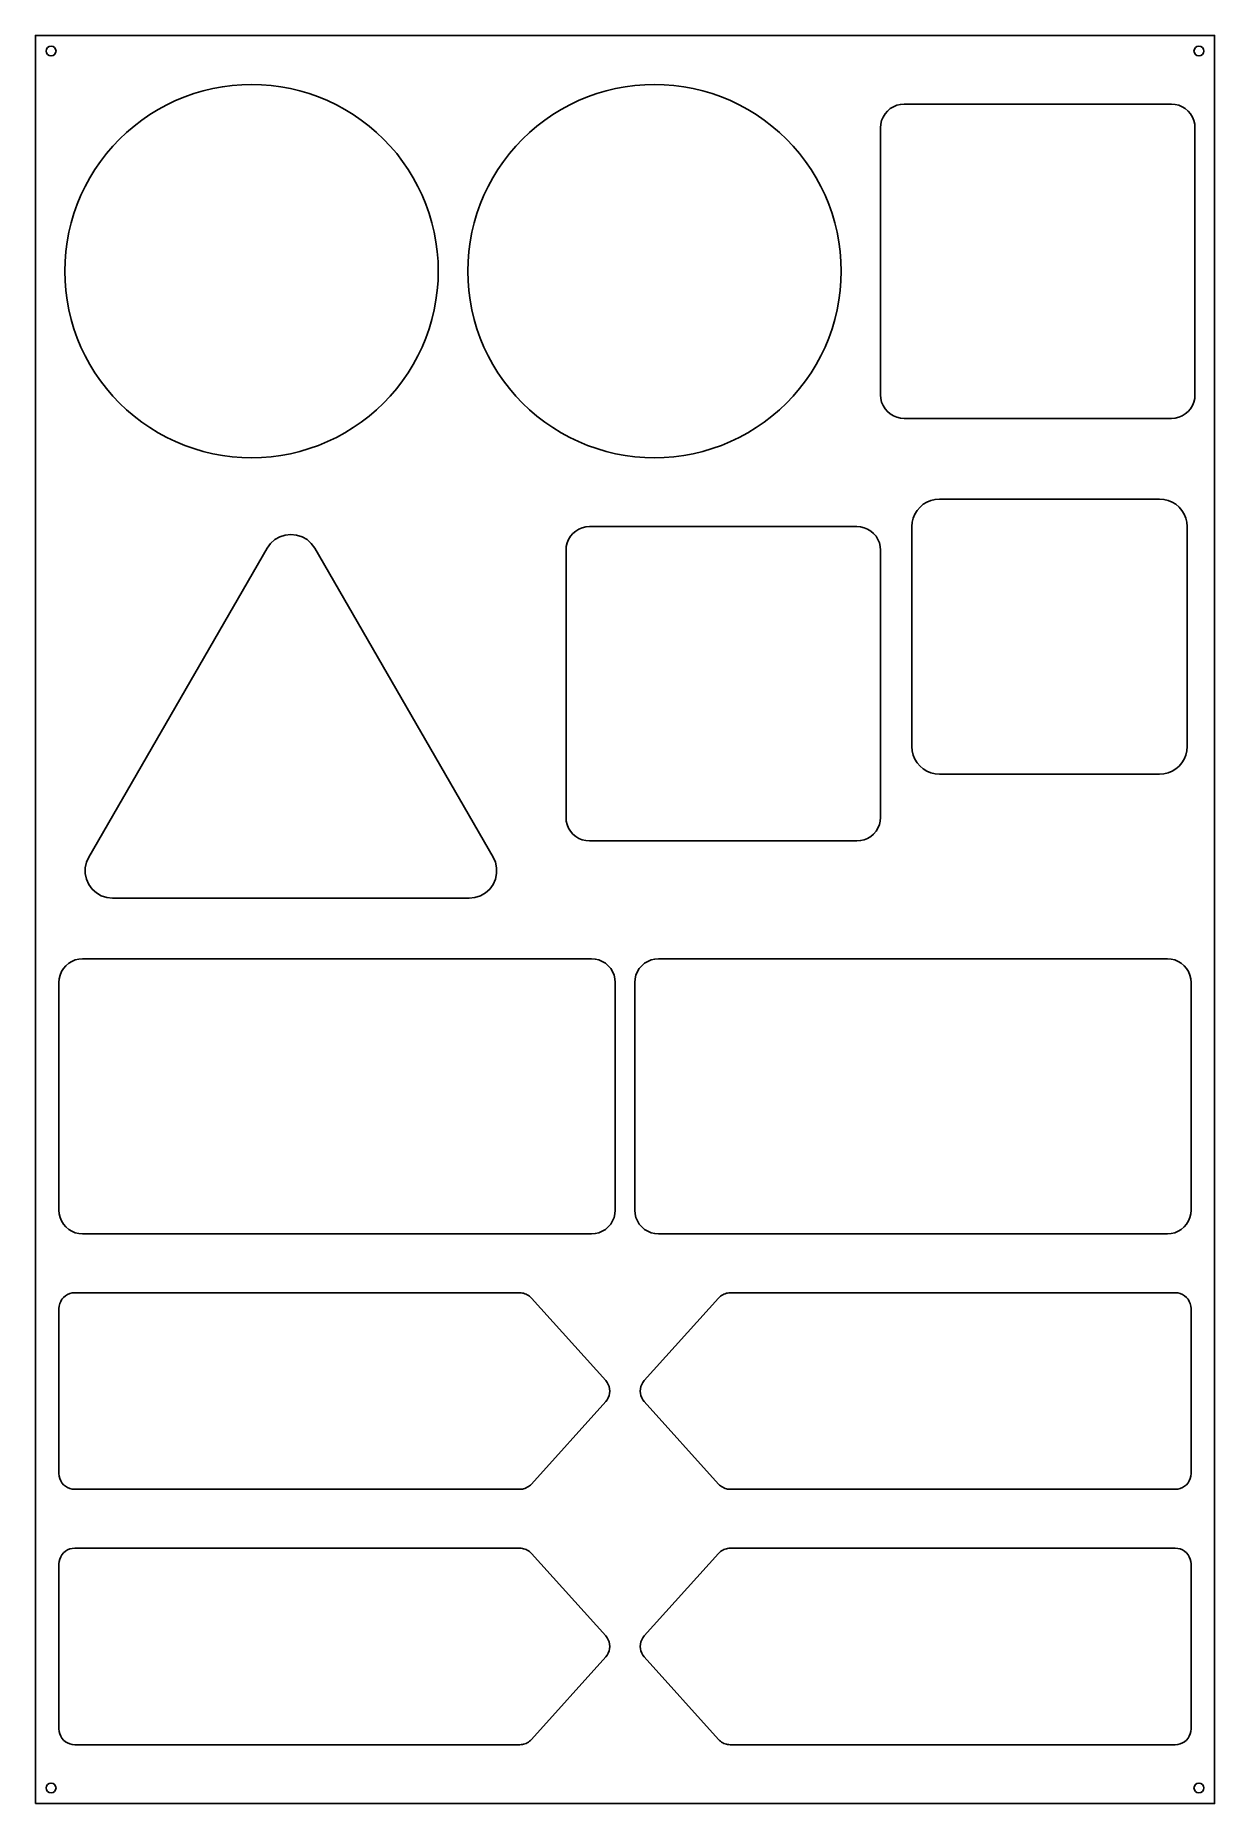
# Model space of a CAD drawing. Header units: millimetres. Extents: x 0 to 600, y 0 to 900.
import ezdxf

# ---------------------------------------------------------------- set-up
doc = ezdxf.new("R2010")
doc.units = ezdxf.units.MM
doc.layers.add('CUT', color=6, linetype='Continuous')
doc.layers.add('REG', color=7, linetype='Continuous')

msp = doc.modelspace()

# ---------------------------------------------------------------- linework, layer by layer
at = {"layer": 'CUT'}
for points in [[(205, 780), (204.87, 775.03), (204.48, 770.07), (203.83, 765.14), (202.92, 760.25), (201.76, 755.41), (200.35, 750.64), (198.69, 745.96), (196.79, 741.36), (194.65, 736.87), (192.27, 732.5), (189.67, 728.26), (186.86, 724.16), (183.83, 720.21), (180.6, 716.43), (177.18, 712.82), (173.57, 709.4), (169.79, 706.17), (165.84, 703.14), (161.74, 700.33), (157.5, 697.73), (153.13, 695.35), (148.64, 693.21), (144.04, 691.31), (139.36, 689.65), (134.59, 688.24), (129.75, 687.08), (124.86, 686.17), (119.93, 685.52), (114.97, 685.13), (110, 685), (105.03, 685.13), (100.07, 685.52), (95.14, 686.17), (90.25, 687.08), (85.41, 688.24), (80.64, 689.65), (75.96, 691.31), (71.36, 693.21), (66.87, 695.35), (62.5, 697.73), (58.26, 700.33), (54.16, 703.14), (50.21, 706.17), (46.43, 709.4), (42.82, 712.82), (39.4, 716.43), (36.17, 720.21), (33.14, 724.16), (30.33, 728.26), (27.73, 732.5), (25.35, 736.87), (23.21, 741.36), (21.31, 745.96), (19.65, 750.64), (18.24, 755.41), (17.08, 760.25), (16.17, 765.14), (15.52, 770.07), (15.13, 775.03), (15, 780), (15.13, 784.97), (15.52, 789.93), (16.17, 794.86), (17.08, 799.75), (18.24, 804.59), (19.65, 809.36), (21.31, 814.04), (23.21, 818.64), (25.35, 823.13), (27.73, 827.5), (30.33, 831.74), (33.14, 835.84), (36.17, 839.79), (39.4, 843.57), (42.82, 847.18), (46.43, 850.6), (50.21, 853.83), (54.16, 856.86), (58.26, 859.67), (62.5, 862.27), (66.87, 864.65), (71.36, 866.79), (75.96, 868.69), (80.64, 870.35), (85.41, 871.76), (90.25, 872.92), (95.14, 873.83), (100.07, 874.48), (105.03, 874.87), (110, 875), (114.97, 874.87), (119.93, 874.48), (124.86, 873.83), (129.75, 872.92), (134.59, 871.76), (139.36, 870.35), (144.04, 868.69), (148.64, 866.79), (153.13, 864.65), (157.5, 862.27), (161.74, 859.67), (165.84, 856.86), (169.79, 853.83), (173.57, 850.6), (177.18, 847.18), (180.6, 843.57), (183.83, 839.79), (186.86, 835.84), (189.67, 831.74), (192.27, 827.5), (194.65, 823.13), (196.79, 818.64), (198.69, 814.04), (200.35, 809.36), (201.76, 804.59), (202.92, 799.75), (203.83, 794.86), (204.48, 789.93), (204.87, 784.97)], [(410, 780), (409.87, 775.03), (409.48, 770.07), (408.83, 765.14), (407.92, 760.25), (406.76, 755.41), (405.35, 750.64), (403.69, 745.96), (401.79, 741.36), (399.65, 736.87), (397.27, 732.5), (394.67, 728.26), (391.86, 724.16), (388.83, 720.21), (385.6, 716.43), (382.18, 712.82), (378.57, 709.4), (374.79, 706.17), (370.84, 703.14), (366.74, 700.33), (362.5, 697.73), (358.13, 695.35), (353.64, 693.21), (349.04, 691.31), (344.36, 689.65), (339.59, 688.24), (334.75, 687.08), (329.86, 686.17), (324.93, 685.52), (319.97, 685.13), (315, 685), (310.03, 685.13), (305.07, 685.52), (300.14, 686.17), (295.25, 687.08), (290.41, 688.24), (285.64, 689.65), (280.96, 691.31), (276.36, 693.21), (271.87, 695.35), (267.5, 697.73), (263.26, 700.33), (259.16, 703.14), (255.21, 706.17), (251.43, 709.4), (247.82, 712.82), (244.4, 716.43), (241.17, 720.21), (238.14, 724.16), (235.33, 728.26), (232.73, 732.5), (230.35, 736.87), (228.21, 741.36), (226.31, 745.96), (224.65, 750.64), (223.24, 755.41), (222.08, 760.25), (221.17, 765.14), (220.52, 770.07), (220.13, 775.03), (220, 780), (220.13, 784.97), (220.52, 789.93), (221.17, 794.86), (222.08, 799.75), (223.24, 804.59), (224.65, 809.36), (226.31, 814.04), (228.21, 818.64), (230.35, 823.13), (232.73, 827.5), (235.33, 831.74), (238.14, 835.84), (241.17, 839.79), (244.4, 843.57), (247.82, 847.18), (251.43, 850.6), (255.21, 853.83), (259.16, 856.86), (263.26, 859.67), (267.5, 862.27), (271.87, 864.65), (276.36, 866.79), (280.96, 868.69), (285.64, 870.35), (290.41, 871.76), (295.25, 872.92), (300.14, 873.83), (305.07, 874.48), (310.03, 874.87), (315, 875), (319.97, 874.87), (324.93, 874.48), (329.86, 873.83), (334.75, 872.92), (339.59, 871.76), (344.36, 870.35), (349.04, 868.69), (353.64, 866.79), (358.13, 864.65), (362.5, 862.27), (366.74, 859.67), (370.84, 856.86), (374.79, 853.83), (378.57, 850.6), (382.18, 847.18), (385.6, 843.57), (388.83, 839.79), (391.86, 835.84), (394.67, 831.74), (397.27, 827.5), (399.65, 823.13), (401.79, 818.64), (403.69, 814.04), (405.35, 809.36), (406.76, 804.59), (407.92, 799.75), (408.83, 794.86), (409.48, 789.93), (409.87, 784.97)], [(430, 853), (430.15, 854.88), (430.59, 856.71), (431.31, 858.45), (432.29, 860.05), (433.51, 861.49), (434.95, 862.71), (436.55, 863.69), (438.29, 864.41), (440.12, 864.85), (442, 865), (578, 865), (579.88, 864.85), (581.71, 864.41), (583.45, 863.69), (585.05, 862.71), (586.49, 861.49), (587.71, 860.05), (588.69, 858.45), (589.41, 856.71), (589.85, 854.88), (590, 853), (590, 717), (589.85, 715.12), (589.41, 713.29), (588.69, 711.55), (587.71, 709.95), (586.49, 708.51), (585.05, 707.29), (583.45, 706.31), (581.71, 705.59), (579.88, 705.15), (578, 705), (442, 705), (440.12, 705.15), (438.29, 705.59), (436.55, 706.31), (434.95, 707.29), (433.51, 708.51), (432.29, 709.95), (431.31, 711.55), (430.59, 713.29), (430.15, 715.12), (430, 717)], [(446, 650), (446.17, 652.19), (446.69, 654.33), (447.53, 656.36), (448.67, 658.23), (450.1, 659.9), (451.77, 661.33), (453.64, 662.47), (455.67, 663.31), (457.81, 663.83), (460, 664), (572, 664), (574.19, 663.83), (576.33, 663.31), (578.36, 662.47), (580.23, 661.33), (581.9, 659.9), (583.33, 658.23), (584.47, 656.36), (585.31, 654.33), (585.83, 652.19), (586, 650), (586, 538), (585.83, 535.81), (585.31, 533.67), (584.47, 531.64), (583.33, 529.77), (581.9, 528.1), (580.23, 526.67), (578.36, 525.53), (576.33, 524.69), (574.19, 524.17), (572, 524), (460, 524), (457.81, 524.17), (455.67, 524.69), (453.64, 525.53), (451.77, 526.67), (450.1, 528.1), (448.67, 529.77), (447.53, 531.64), (446.69, 533.67), (446.17, 535.81), (446, 538)], [(270, 638), (270.15, 639.88), (270.59, 641.71), (271.31, 643.45), (272.29, 645.05), (273.51, 646.49), (274.95, 647.71), (276.55, 648.69), (278.29, 649.41), (280.12, 649.85), (282, 650), (418, 650), (419.88, 649.85), (421.71, 649.41), (423.45, 648.69), (425.05, 647.71), (426.49, 646.49), (427.71, 645.05), (428.69, 643.45), (429.41, 641.71), (429.85, 639.88), (430, 638), (430, 502), (429.85, 500.12), (429.41, 498.29), (428.69, 496.55), (427.71, 494.95), (426.49, 493.51), (425.05, 492.29), (423.45, 491.31), (421.71, 490.59), (419.88, 490.15), (418, 490), (282, 490), (280.12, 490.15), (278.29, 490.59), (276.55, 491.31), (274.95, 492.29), (273.51, 493.51), (272.29, 494.95), (271.31, 496.55), (270.59, 498.29), (270.15, 500.12), (270, 502)], [(117.88, 639), (119.6, 641.37), (121.77, 643.33), (124.31, 644.79), (127.09, 645.69), (130, 646), (132.91, 645.69), (135.69, 644.79), (138.23, 643.33), (140.4, 641.37), (142.12, 639), (232.88, 481.81), (234.07, 479.14), (234.67, 476.28), (234.67, 473.35), (234.07, 470.49), (232.88, 467.81), (231.16, 465.45), (228.98, 463.49), (226.45, 462.02), (223.66, 461.12), (220.75, 460.81), (39.25, 460.81), (36.34, 461.12), (33.55, 462.02), (31.02, 463.49), (28.84, 465.45), (27.12, 467.81), (25.93, 470.49), (25.33, 473.35), (25.33, 476.28), (25.93, 479.14), (27.12, 481.81)], [(12, 418), (12.15, 419.88), (12.59, 421.71), (13.31, 423.45), (14.29, 425.05), (15.51, 426.49), (16.95, 427.71), (18.55, 428.69), (20.29, 429.41), (22.12, 429.85), (24, 430), (283, 430), (284.88, 429.85), (286.71, 429.41), (288.45, 428.69), (290.05, 427.71), (291.49, 426.49), (292.71, 425.05), (293.69, 423.45), (294.41, 421.71), (294.85, 419.88), (295, 418), (295, 302), (294.85, 300.12), (294.41, 298.29), (293.69, 296.55), (292.71, 294.95), (291.49, 293.51), (290.05, 292.29), (288.45, 291.31), (286.71, 290.59), (284.88, 290.15), (283, 290), (24, 290), (22.12, 290.15), (20.29, 290.59), (18.55, 291.31), (16.95, 292.29), (15.51, 293.51), (14.29, 294.95), (13.31, 296.55), (12.59, 298.29), (12.15, 300.12), (12, 302)], [(305, 418), (305.15, 419.88), (305.59, 421.71), (306.31, 423.45), (307.29, 425.05), (308.51, 426.49), (309.95, 427.71), (311.55, 428.69), (313.29, 429.41), (315.12, 429.85), (317, 430), (576, 430), (577.88, 429.85), (579.71, 429.41), (581.45, 428.69), (583.05, 427.71), (584.49, 426.49), (585.71, 425.05), (586.69, 423.45), (587.41, 421.71), (587.85, 419.88), (588, 418), (588, 302), (587.85, 300.12), (587.41, 298.29), (586.69, 296.55), (585.71, 294.95), (584.49, 293.51), (583.05, 292.29), (581.45, 291.31), (579.71, 290.59), (577.88, 290.15), (576, 290), (317, 290), (315.12, 290.15), (313.29, 290.59), (311.55, 291.31), (309.95, 292.29), (308.51, 293.51), (307.29, 294.95), (306.31, 296.55), (305.59, 298.29), (305.15, 300.12), (305, 302)], [(12, 252), (12.1, 253.25), (12.39, 254.47), (12.87, 255.63), (13.53, 256.7), (14.34, 257.66), (15.3, 258.47), (16.37, 259.13), (17.53, 259.61), (18.75, 259.9), (20, 260), (246.44, 260), (247.11, 259.97), (247.77, 259.89), (248.43, 259.75), (249.07, 259.55), (249.69, 259.31), (250.29, 259.01), (250.87, 258.66), (251.41, 258.27), (251.91, 257.83), (252.38, 257.35), (290.18, 215.35), (290.9, 214.43), (291.48, 213.41), (291.9, 212.31), (292.15, 211.17), (292.24, 210), (292.15, 208.83), (291.9, 207.69), (291.48, 206.59), (290.9, 205.57), (290.18, 204.65), (252.38, 162.65), (251.91, 162.17), (251.41, 161.73), (250.87, 161.34), (250.29, 160.99), (249.69, 160.69), (249.07, 160.45), (248.43, 160.25), (247.77, 160.11), (247.11, 160.03), (246.44, 160), (20, 160), (18.75, 160.1), (17.53, 160.39), (16.37, 160.87), (15.3, 161.53), (14.34, 162.34), (13.53, 163.3), (12.87, 164.37), (12.39, 165.53), (12.1, 166.75), (12, 168)], [(347.62, 257.35), (348.09, 257.83), (348.59, 258.27), (349.13, 258.66), (349.71, 259.01), (350.31, 259.31), (350.93, 259.55), (351.57, 259.75), (352.23, 259.89), (352.89, 259.97), (353.56, 260), (580, 260), (581.25, 259.9), (582.47, 259.61), (583.63, 259.13), (584.7, 258.47), (585.66, 257.66), (586.47, 256.7), (587.13, 255.63), (587.61, 254.47), (587.9, 253.25), (588, 252), (588, 168), (587.9, 166.75), (587.61, 165.53), (587.13, 164.37), (586.47, 163.3), (585.66, 162.34), (584.7, 161.53), (583.63, 160.87), (582.47, 160.39), (581.25, 160.1), (580, 160), (353.56, 160), (352.89, 160.03), (352.23, 160.11), (351.57, 160.25), (350.93, 160.45), (350.31, 160.69), (349.71, 160.99), (349.13, 161.34), (348.59, 161.73), (348.09, 162.17), (347.62, 162.65), (309.82, 204.65), (309.1, 205.57), (308.52, 206.59), (308.1, 207.69), (307.85, 208.83), (307.76, 210), (307.85, 211.17), (308.1, 212.31), (308.52, 213.41), (309.1, 214.43), (309.82, 215.35)], [(12, 122), (12.1, 123.25), (12.39, 124.47), (12.87, 125.63), (13.53, 126.7), (14.34, 127.66), (15.3, 128.47), (16.37, 129.13), (17.53, 129.61), (18.75, 129.9), (20, 130), (246.44, 130), (247.11, 129.97), (247.77, 129.89), (248.43, 129.75), (249.07, 129.55), (249.69, 129.31), (250.29, 129.01), (250.87, 128.66), (251.41, 128.27), (251.91, 127.83), (252.38, 127.35), (290.18, 85.35), (290.9, 84.43), (291.48, 83.41), (291.9, 82.31), (292.15, 81.17), (292.24, 80), (292.15, 78.83), (291.9, 77.69), (291.48, 76.59), (290.9, 75.57), (290.18, 74.65), (252.38, 32.65), (251.91, 32.17), (251.41, 31.73), (250.87, 31.34), (250.29, 30.99), (249.69, 30.69), (249.07, 30.45), (248.43, 30.25), (247.77, 30.11), (247.11, 30.03), (246.44, 30), (20, 30), (18.75, 30.1), (17.53, 30.39), (16.37, 30.87), (15.3, 31.53), (14.34, 32.34), (13.53, 33.3), (12.87, 34.37), (12.39, 35.53), (12.1, 36.75), (12, 38)], [(347.62, 127.35), (348.09, 127.83), (348.59, 128.27), (349.13, 128.66), (349.71, 129.01), (350.31, 129.31), (350.93, 129.55), (351.57, 129.75), (352.23, 129.89), (352.89, 129.97), (353.56, 130), (580, 130), (581.25, 129.9), (582.47, 129.61), (583.63, 129.13), (584.7, 128.47), (585.66, 127.66), (586.47, 126.7), (587.13, 125.63), (587.61, 124.47), (587.9, 123.25), (588, 122), (588, 38), (587.9, 36.75), (587.61, 35.53), (587.13, 34.37), (586.47, 33.3), (585.66, 32.34), (584.7, 31.53), (583.63, 30.87), (582.47, 30.39), (581.25, 30.1), (580, 30), (353.56, 30), (352.89, 30.03), (352.23, 30.11), (351.57, 30.25), (350.93, 30.45), (350.31, 30.69), (349.71, 30.99), (349.13, 31.34), (348.59, 31.73), (348.09, 32.17), (347.62, 32.65), (309.82, 74.65), (309.1, 75.57), (308.52, 76.59), (308.1, 77.69), (307.85, 78.83), (307.76, 80), (307.85, 81.17), (308.1, 82.31), (308.52, 83.41), (309.1, 84.43), (309.82, 85.35)]]:
    msp.add_lwpolyline(points, close=True, dxfattribs=at)
at = {"layer": 'REG'}
msp.add_lwpolyline([(0, 0), (600, 0), (600, 900), (0, 900)], close=True, dxfattribs=at)
for centre in [(8, 892), (592, 892), (8, 8), (592, 8)]:
    msp.add_circle(centre, 2.5, dxfattribs=at)

doc.saveas('drawing.dxf')
